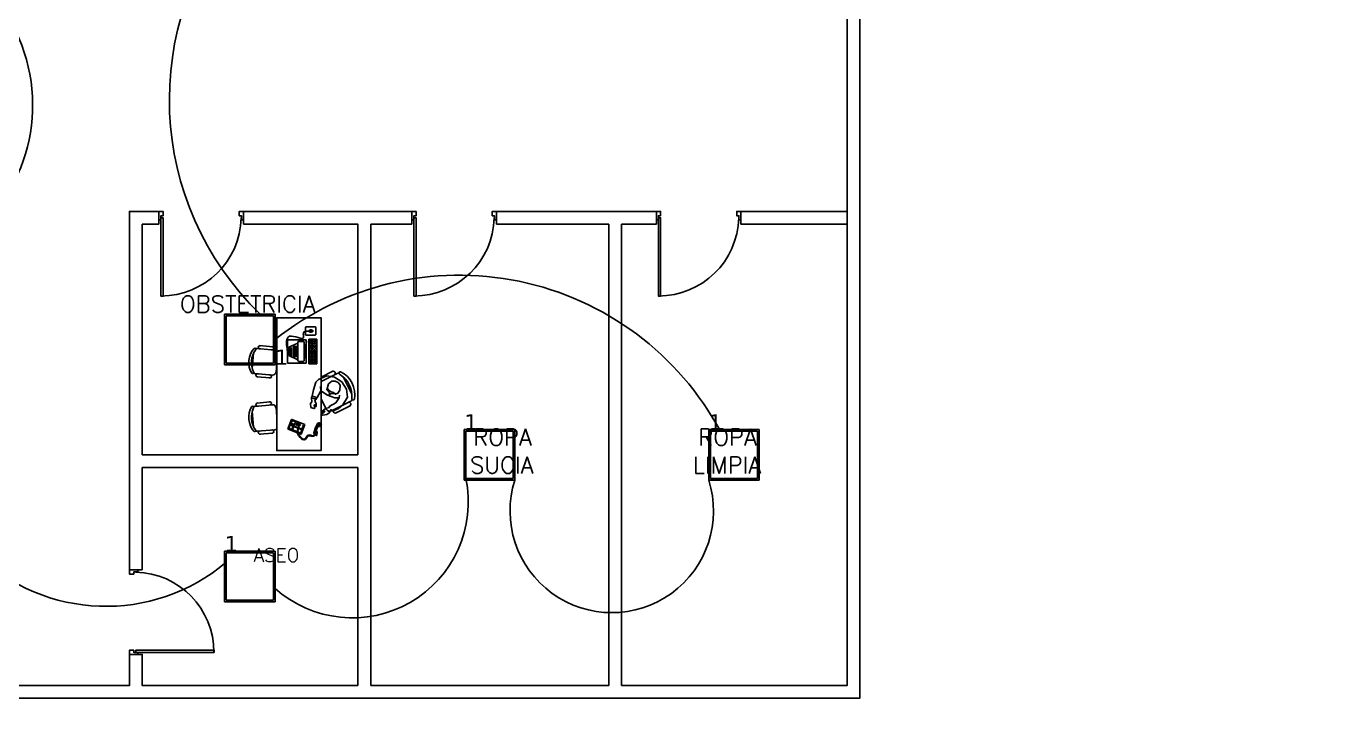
# Model space of a CAD drawing. Header units: metres. Extents: x -39 to 21688, y -24 to 9022.
# Drawn here: x 84.09 to 99.53, y -0.28 to 7.94 of the extents above; entities that cross this region are included whole.
import ezdxf

# ---------------------------------------------------------------- set-up
doc = ezdxf.new("R2010")
doc.units = ezdxf.units.M
doc.header["$MEASUREMENT"] = 0
for name, color, linetype in [('AN-TEXTO', 3, 'Continuous'), ('AR-AREA VERDE', 3, 'Continuous'), ('AR-MOBILIRIO', 1, 'Continuous'), ('AR-MUROS', 6, 'Continuous'), ('AR-PUERTAS', 2, 'Continuous'), ('AR-VENTANAS', 2, 'Continuous')]:
    doc.layers.add(name, color=color, linetype=linetype)
doc.layers.add('DLX_TERR_LUM', color=7, linetype='Continuous', true_color=0xffd400)
doc.layers.add('DLX_TERR_LUMKEY_IDX', color=7, linetype='Continuous', true_color=0x969696)
doc.styles.add('REGULAR-2.5', font='romans.shx', dxfattribs={"height": 2.5})
doc.styles.add('TableTextStyle', font='')
doc.styles.get('TableTextStyle').set_extended_font_data('VERDANA.TTF')

# ---------------------------------------------------------------- blocks, each defined once
blk = doc.blocks.new('AR-PUERTA 1')
at = {"layer": 'AR-PUERTAS', "linetype": 'Continuous'}
for points in [[(0.954, 0.033), (0.954, 0.958), (0.929, 0.958), (0.929, 0.033)], [(0.004, 0.058), (0.004, 0.008), (0.029, 0.008), (0.029, -0.042), (-0.021, -0.042), (-0.021, 0.058)], [(0.929, 0.008), (0.929, -0.042), (0.979, -0.042), (0.979, 0.058), (0.954, 0.058), (0.954, 0.008)]]:
    blk.add_lwpolyline(points, close=True, dxfattribs=at)
blk.add_arc((0.954, 0.008), 0.949, 89.9989, 178.4932, dxfattribs=at)
blk = doc.blocks.new('A$C567C32B0')
at = {"color": 0, "linetype": 'ByBlock'}
blk.add_lwpolyline([(0.288, 0.127), (0.306, 0.252), (0.293, 0.374), (0.263, 0.437), (0.358, 0.423), (0.454, 0.35), (0.467, 0.361), (0.511, 0.312), (0.579, 0.28), (0.584, 0.293), (0.551, 0.319), (0.577, 0.313), (0.619, 0.29), (0.623, 0.318), (0.588, 0.372), (0.546, 0.396), (0.486, 0.4), (0.501, 0.429), (0.421, 0.498), (0.34, 0.535), (0.2, 0.553), (0.092, 0.485), (0.019, 0.369), (0, 0.234), (0.034, 0.113), (0.142, 0.02), (0.195, 0), (0.322, 0.014), (0.419, 0.037), (0.451, 0.042), (0.507, 0.072), (0.54, 0.063), (0.59, 0.095), (0.588, 0.147), (0.574, 0.156), (0.543, 0.13), (0.522, 0.135), (0.547, 0.156), (0.541, 0.167), (0.5, 0.148), (0.473, 0.109), (0.439, 0.105), (0.437, 0.117), (0.408, 0.114), (0.407, 0.12)], close=True, dxfattribs=at)
for points in [[(0.263, 0.437), (0.227, 0.425)], [(0.209, 0.206), (0.225, 0.236), (0.231, 0.283), (0.226, 0.323), (0.236, 0.363), (0.208, 0.388), (0.152, 0.395), (0.078, 0.367), (0.054, 0.32), (0.054, 0.268), (0.076, 0.224), (0.136, 0.192), (0.232, 0.206), (0.258, 0.263), (0.286, 0.275), (0.284, 0.286), (0.257, 0.297), (0.237, 0.352)], [(0.286, 0.129), (0.229, 0.095)], [(0.41, 0.115), (0.42, 0.039)], [(0.439, 0.105), (0.453, 0.04)]]:
    blk.add_lwpolyline(points, dxfattribs=at)
blk = doc.blocks.new('AOPLS003')
at = {"color": 0, "linetype": 'ByBlock'}
for p, q in [((0.401, 0.229), (0.399, 0.167)), ((0.404, 0.259), (0.401, 0.229)), ((0.406, 0.261), (0.404, 0.259)), ((0.417, 0.27), (0.406, 0.261)), ((0.41, 0.211), (0.409, 0.165)), ((0.413, 0.215), (0.41, 0.211)), ((0.415, 0.218), (0.413, 0.215)), ((0.425, 0.271), (0.415, 0.218)), ((0.43, 0.275), (0.417, 0.27)), ((0.429, 0.274), (0.425, 0.271)), ((0.427, 0.205), (0.431, 0.211)), ((0.439, 0.267), (0.428, 0.221)), ((0.428, 0.221), (0.428, 0.218)), ((0.428, 0.218), (0.448, 0.217)), ((0.45, 0.275), (0.43, 0.275)), ((0.431, 0.211), (0.436, 0.214)), ((0.441, 0.254), (0.435, 0.233)), ((0.435, 0.233), (0.446, 0.234)), ((0.436, 0.214), (0.447, 0.217)), ((0.442, 0.27), (0.439, 0.267)), ((0.442, 0.256), (0.441, 0.254)), ((0.461, 0.271), (0.442, 0.27)), ((0.452, 0.255), (0.442, 0.256)), ((0.446, 0.234), (0.452, 0.255)), ((0.447, 0.217), (0.451, 0.22)), ((0.461, 0.27), (0.45, 0.275)), ((0.451, 0.22), (0.463, 0.267)), ((0.462, 0.267), (0.461, 0.27)), ((0.003, 0.165), (0, 0.162)), ((0, 0.162), (0, 0.003)), ((0, 0.003), (0.003, 0)), ((0.222, 0.165), (0.003, 0.165)), ((0.003, 0), (0.222, 0)), ((0.013, 0.075), (0.005, 0.068)), ((0.005, 0.068), (0.005, 0.021)), ((0.005, 0.021), (0.013, 0.013)), ((0.016, 0.071), (0.01, 0.065)), ((0.01, 0.065), (0.01, 0.024)), ((0.01, 0.024), (0.016, 0.017)), ((0.205, 0.075), (0.013, 0.075)), ((0.013, 0.013), (0.203, 0.013)), ((0.014, 0.149), (0.014, 0.103)), ((0.073, 0.149), (0.014, 0.149)), ((0.014, 0.103), (0.073, 0.103)), ((0.202, 0.071), (0.016, 0.071)), ((0.016, 0.017), (0.202, 0.017)), ((0.017, 0.098), (0.022, 0.098)), ((0.017, 0.086), (0.017, 0.098)), ((0.022, 0.086), (0.017, 0.086)), ((0.022, 0.098), (0.022, 0.086)), ((0.027, 0.086), (0.027, 0.098)), ((0.027, 0.098), (0.032, 0.098)), ((0.032, 0.086), (0.027, 0.086)), ((0.032, 0.098), (0.032, 0.086)), ((0.037, 0.086), (0.037, 0.098)), ((0.037, 0.098), (0.041, 0.098)), ((0.041, 0.086), (0.037, 0.086)), ((0.041, 0.098), (0.041, 0.086)), ((0.046, 0.086), (0.046, 0.098)), ((0.046, 0.098), (0.051, 0.098)), ((0.051, 0.086), (0.046, 0.086)), ((0.051, 0.098), (0.051, 0.086)), ((0.056, 0.086), (0.056, 0.098)), ((0.056, 0.098), (0.06, 0.098)), ((0.06, 0.086), (0.056, 0.086)), ((0.06, 0.098), (0.06, 0.086)), ((0.062, 0.071), (0.062, 0.017)), ((0.065, 0.086), (0.065, 0.098)), ((0.065, 0.098), (0.07, 0.098)), ((0.07, 0.086), (0.065, 0.086)), ((0.07, 0.098), (0.07, 0.086)), ((0.07, 0.071), (0.07, 0.017)), ((0.073, 0.103), (0.073, 0.149)), ((0.092, 0.148), (0.092, 0.138)), ((0.102, 0.148), (0.092, 0.148)), ((0.092, 0.138), (0.102, 0.138)), ((0.092, 0.132), (0.092, 0.122)), ((0.102, 0.132), (0.092, 0.132)), ((0.092, 0.122), (0.102, 0.122)), ((0.102, 0.116), (0.092, 0.116)), ((0.092, 0.116), (0.092, 0.106)), ((0.092, 0.106), (0.102, 0.106)), ((0.102, 0.138), (0.102, 0.148)), ((0.102, 0.122), (0.102, 0.132)), ((0.102, 0.106), (0.102, 0.116)), ((0.11, 0.148), (0.11, 0.138)), ((0.119, 0.148), (0.11, 0.148)), ((0.11, 0.138), (0.119, 0.138)), ((0.11, 0.132), (0.11, 0.122)), ((0.119, 0.132), (0.11, 0.132)), ((0.11, 0.122), (0.119, 0.122)), ((0.11, 0.116), (0.11, 0.106)), ((0.119, 0.116), (0.11, 0.116)), ((0.11, 0.106), (0.119, 0.106)), ((0.119, 0.138), (0.119, 0.148)), ((0.119, 0.122), (0.119, 0.132)), ((0.119, 0.106), (0.119, 0.116)), ((0.127, 0.148), (0.127, 0.138)), ((0.137, 0.148), (0.127, 0.148)), ((0.127, 0.138), (0.137, 0.138)), ((0.127, 0.132), (0.127, 0.122)), ((0.137, 0.132), (0.127, 0.132)), ((0.127, 0.122), (0.137, 0.122)), ((0.137, 0.116), (0.127, 0.116)), ((0.127, 0.116), (0.127, 0.106)), ((0.127, 0.106), (0.137, 0.106)), ((0.137, 0.138), (0.137, 0.148)), ((0.137, 0.122), (0.137, 0.132)), ((0.137, 0.106), (0.137, 0.116)), ((0.144, 0.148), (0.144, 0.138)), ((0.154, 0.148), (0.144, 0.148)), ((0.144, 0.138), (0.154, 0.138)), ((0.144, 0.132), (0.144, 0.122)), ((0.154, 0.132), (0.144, 0.132)), ((0.144, 0.122), (0.154, 0.122)), ((0.144, 0.116), (0.144, 0.106)), ((0.154, 0.116), (0.144, 0.116)), ((0.144, 0.106), (0.154, 0.106)), ((0.154, 0.097), (0.144, 0.097)), ((0.144, 0.097), (0.144, 0.084)), ((0.144, 0.084), (0.154, 0.084)), ((0.148, 0.071), (0.148, 0.017)), ((0.154, 0.138), (0.154, 0.148)), ((0.154, 0.122), (0.154, 0.132)), ((0.154, 0.106), (0.154, 0.116)), ((0.154, 0.084), (0.154, 0.097)), ((0.154, 0.071), (0.154, 0.017)), ((0.162, 0), (0.164, -0.007)), ((0.169, -0.005), (0.168, 0)), ((0.208, 0.065), (0.202, 0.071)), ((0.202, 0.017), (0.208, 0.024)), ((0.203, 0.013), (0.213, 0.021)), ((0.205, 0.146), (0.214, 0.146)), ((0.205, 0.13), (0.205, 0.146)), ((0.214, 0.13), (0.205, 0.13)), ((0.205, 0.108), (0.205, 0.124)), ((0.205, 0.124), (0.214, 0.124)), ((0.214, 0.108), (0.205, 0.108)), ((0.205, 0.086), (0.205, 0.102)), ((0.205, 0.102), (0.214, 0.102)), ((0.214, 0.086), (0.205, 0.086)), ((0.213, 0.067), (0.205, 0.075)), ((0.208, 0.024), (0.208, 0.065)), ((0.213, 0.021), (0.213, 0.067)), ((0.214, 0.146), (0.214, 0.13)), ((0.214, 0.124), (0.214, 0.108)), ((0.214, 0.102), (0.214, 0.086)), ((0.225, 0.162), (0.222, 0.165)), ((0.222, 0), (0.225, 0.003)), ((0.225, 0.003), (0.225, 0.162)), ((0.32, 0.004), (0.318, -0.022)), ((0.334, 0.027), (0.32, 0.004)), ((0.337, 0.003), (0.329, 0.011)), ((0.329, 0.011), (0.338, 0.008)), ((0.354, 0.041), (0.334, 0.027)), ((0.334, -0.002), (0.337, 0.003)), ((0.341, 0.014), (0.337, 0.025)), ((0.337, 0.025), (0.346, 0.02)), ((0.338, 0.008), (0.341, 0.014)), ((0.346, 0.02), (0.351, 0.023)), ((0.351, 0.023), (0.349, 0.033)), ((0.349, 0.033), (0.357, 0.027)), ((0.376, 0.043), (0.354, 0.041)), ((0.357, 0.027), (0.362, 0.029)), ((0.362, 0.029), (0.363, 0.038)), ((0.363, 0.038), (0.368, 0.03)), ((0.368, 0.03), (0.373, 0.03)), ((0.373, 0.03), (0.376, 0.039)), ((0.381, 0.043), (0.376, 0.043)), ((0.376, 0.039), (0.379, 0.03)), ((0.379, 0.03), (0.385, 0.029)), ((0.386, 0.04), (0.381, 0.043)), ((0.385, 0.029), (0.39, 0.034)), ((0.388, 0.042), (0.386, 0.04)), ((0.391, 0.04), (0.388, 0.042)), ((0.39, 0.034), (0.396, 0.036)), ((0.394, 0.04), (0.391, 0.04)), ((0.4, 0.04), (0.394, 0.04)), ((0.396, 0.036), (0.404, 0.037)), ((0.399, 0.167), (0.402, 0.112)), ((0.414, 0.046), (0.4, 0.04)), ((0.402, 0.112), (0.403, 0.093)), ((0.403, 0.093), (0.405, 0.083)), ((0.404, 0.037), (0.417, 0.042)), ((0.405, 0.083), (0.413, 0.078)), ((0.409, 0.165), (0.412, 0.13)), ((0.412, 0.13), (0.415, 0.126)), ((0.413, 0.078), (0.42, 0.073)), ((0.422, 0.055), (0.414, 0.046)), ((0.415, 0.126), (0.425, 0.071)), ((0.417, 0.042), (0.426, 0.053)), ((0.42, 0.073), (0.424, 0.07)), ((0.423, 0.07), (0.422, 0.055)), ((0.425, 0.072), (0.423, 0.07)), ((0.428, 0.071), (0.425, 0.072)), ((0.425, 0.071), (0.43, 0.068)), ((0.426, 0.053), (0.428, 0.071)), ((0.427, 0.171), (0.427, 0.205)), ((0.428, 0.137), (0.427, 0.171)), ((0.427, 0.122), (0.428, 0.126)), ((0.439, 0.076), (0.427, 0.122)), ((0.431, 0.133), (0.428, 0.137)), ((0.428, 0.126), (0.448, 0.125)), ((0.428, 0.069), (0.445, 0.068)), ((0.434, 0.13), (0.431, 0.133)), ((0.449, 0.126), (0.434, 0.13)), ((0.435, 0.11), (0.445, 0.11)), ((0.44, 0.087), (0.435, 0.11)), ((0.44, 0.072), (0.439, 0.076)), ((0.453, 0.087), (0.44, 0.087)), ((0.461, 0.072), (0.44, 0.072)), ((0.445, 0.11), (0.453, 0.087)), ((0.445, 0.068), (0.452, 0.069)), ((0.451, 0.122), (0.449, 0.126)), ((0.463, 0.075), (0.451, 0.122)), ((0.452, 0.069), (0.461, 0.072)), ((0.461, 0.072), (0.463, 0.075)), ((0.164, -0.007), (0.167, -0.012)), ((0.167, -0.012), (0.172, -0.016)), ((0.171, -0.009), (0.169, -0.005)), ((0.176, -0.014), (0.171, -0.009)), ((0.172, -0.016), (0.174, -0.018)), ((0.174, -0.018), (0.173, -0.025)), ((0.173, -0.025), (0.177, -0.027)), ((0.177, -0.017), (0.176, -0.014)), ((0.181, -0.015), (0.177, -0.017)), ((0.177, -0.027), (0.185, -0.021)), ((0.186, -0.018), (0.181, -0.015)), ((0.185, -0.021), (0.183, -0.031)), ((0.183, -0.031), (0.19, -0.035)), ((0.213, -0.033), (0.186, -0.018)), ((0.19, -0.035), (0.198, -0.028)), ((0.198, -0.028), (0.197, -0.038)), ((0.197, -0.038), (0.206, -0.044)), ((0.206, -0.044), (0.215, -0.038)), ((0.218, -0.036), (0.213, -0.033)), ((0.215, -0.038), (0.213, -0.048)), ((0.213, -0.048), (0.221, -0.052)), ((0.245, -0.051), (0.218, -0.036)), ((0.221, -0.052), (0.229, -0.046)), ((0.229, -0.046), (0.228, -0.055)), ((0.228, -0.055), (0.234, -0.059)), ((0.234, -0.059), (0.241, -0.052)), ((0.241, -0.052), (0.241, -0.062)), ((0.241, -0.062), (0.247, -0.065)), ((0.274, -0.06), (0.245, -0.051)), ((0.247, -0.065), (0.252, -0.057)), ((0.252, -0.057), (0.252, -0.067)), ((0.252, -0.067), (0.261, -0.07)), ((0.261, -0.07), (0.267, -0.062)), ((0.267, -0.062), (0.266, -0.071)), ((0.266, -0.071), (0.276, -0.073)), ((0.3, -0.054), (0.274, -0.06)), ((0.276, -0.073), (0.276, -0.063)), ((0.276, -0.063), (0.282, -0.071)), ((0.282, -0.071), (0.292, -0.069)), ((0.292, -0.069), (0.293, -0.059)), ((0.293, -0.059), (0.3, -0.066)), ((0.313, -0.04), (0.3, -0.054)), ((0.3, -0.066), (0.307, -0.063)), ((0.307, -0.063), (0.306, -0.054)), ((0.306, -0.054), (0.315, -0.056)), ((0.318, -0.022), (0.313, -0.04)), ((0.315, -0.056), (0.32, -0.051)), ((0.316, -0.042), (0.326, -0.041)), ((0.32, -0.051), (0.316, -0.042)), ((0.319, -0.03), (0.332, -0.027)), ((0.329, -0.035), (0.319, -0.03)), ((0.322, -0.016), (0.334, -0.013)), ((0.332, -0.02), (0.322, -0.016)), ((0.334, -0.007), (0.325, -0.002)), ((0.325, -0.002), (0.334, -0.002)), ((0.326, -0.041), (0.329, -0.035)), ((0.332, -0.027), (0.332, -0.02)), ((0.334, -0.013), (0.334, -0.007))]:
    blk.add_line(p, q, dxfattribs=at)
blk = doc.blocks.new('AR-MESA CON DOCTOR')
at = {"layer": 'AR-MOBILIRIO', "color": 1, "lineweight": -3}
for p, q in [((-0.319, 0.622), (-0.563, 0.601)), ((0.358, 0.622), (0.602, 0.601)), ((-0.662, 0.297), (-0.68, 0.506)), ((-0.634, 0.546), (-0.609, 0.267)), ((-0.216, 0.301), (-0.24, 0.58)), ((-0.17, 0.34), (-0.188, 0.549)), ((0.208, 0.34), (0.227, 0.549)), ((0.255, 0.301), (0.279, 0.58)), ((0.672, 0.546), (0.648, 0.267)), ((0.701, 0.297), (0.719, 0.506)), ((-0.408, 0.235), (-0.261, 0.247)), ((0.447, 0.235), (0.299, 0.247)), ((0.443, 0.063), (0.443, -0.231)), ((0.813, 0.063), (0.443, 0.063)), ((0.497, -0.098), (0.561, 0.046)), ((0.561, 0.046), (0.696, 0.046)), ((0.571, -0.007), (0.571, 0.032)), ((0.579, -0.007), (0.579, 0.032)), ((0.587, -0.007), (0.587, 0.032)), ((0.595, -0.007), (0.595, 0.032)), ((0.603, -0.007), (0.603, 0.032)), ((0.611, -0.007), (0.611, 0.032)), ((0.619, -0.007), (0.619, 0.032)), ((0.626, -0.007), (0.626, 0.032)), ((0.634, -0.007), (0.634, 0.032)), ((0.642, -0.007), (0.642, 0.032)), ((0.65, -0.007), (0.65, 0.032)), ((0.658, -0.007), (0.658, 0.032)), ((0.666, -0.007), (0.666, 0.032)), ((0.674, -0.007), (0.674, 0.032)), ((0.682, -0.007), (0.682, 0.032)), ((0.759, -0.098), (0.696, 0.046)), ((0.813, -0.231), (0.813, 0.063)), ((0.547, -0.085), (0.547, -0.02)), ((0.555, -0.085), (0.555, -0.02)), ((0.563, -0.085), (0.563, -0.02)), ((0.571, -0.085), (0.571, -0.02)), ((0.579, -0.085), (0.579, -0.02)), ((0.587, -0.085), (0.587, -0.02)), ((0.595, -0.085), (0.595, -0.02)), ((0.603, -0.085), (0.603, -0.02)), ((0.611, -0.085), (0.611, -0.02)), ((0.619, -0.085), (0.619, -0.02)), ((0.626, -0.085), (0.626, -0.02)), ((0.634, -0.085), (0.634, -0.02)), ((0.642, -0.085), (0.642, -0.02)), ((0.65, -0.085), (0.65, -0.02)), ((0.658, -0.085), (0.658, -0.02)), ((0.666, -0.085), (0.666, -0.02)), ((0.674, -0.085), (0.674, -0.02)), ((0.682, -0.085), (0.682, -0.02)), ((0.69, -0.085), (0.69, -0.02)), ((0.698, -0.085), (0.698, -0.02)), ((0.706, -0.085), (0.706, -0.02)), ((0.434, -0.273), (0.823, -0.273)), ((0.434, -0.4), (0.434, -0.273)), ((0.434, -0.277), (0.823, -0.277)), ((0.823, -0.4), (0.434, -0.4)), ((0.437, -0.4), (0.437, -0.277)), ((0.443, -0.231), (0.813, -0.231)), ((0.444, -0.298), (0.444, -0.286)), ((0.444, -0.286), (0.464, -0.286)), ((0.464, -0.298), (0.444, -0.298)), ((0.444, -0.323), (0.444, -0.311)), ((0.444, -0.311), (0.458, -0.311)), ((0.458, -0.323), (0.444, -0.323)), ((0.444, -0.344), (0.444, -0.332)), ((0.444, -0.332), (0.458, -0.332)), ((0.458, -0.344), (0.444, -0.344)), ((0.444, -0.354), (0.458, -0.354)), ((0.444, -0.366), (0.444, -0.354)), ((0.458, -0.366), (0.444, -0.366)), ((0.444, -0.388), (0.444, -0.376)), ((0.444, -0.376), (0.463, -0.376)), ((0.463, -0.388), (0.444, -0.388)), ((0.458, -0.311), (0.458, -0.323)), ((0.458, -0.332), (0.458, -0.344)), ((0.458, -0.354), (0.458, -0.366)), ((0.463, -0.376), (0.463, -0.388)), ((0.464, -0.286), (0.464, -0.298)), ((0.468, -0.323), (0.468, -0.311)), ((0.468, -0.311), (0.483, -0.311)), ((0.483, -0.323), (0.468, -0.323)), ((0.468, -0.344), (0.468, -0.332)), ((0.468, -0.332), (0.483, -0.332)), ((0.483, -0.344), (0.468, -0.344)), ((0.468, -0.366), (0.468, -0.354)), ((0.468, -0.354), (0.483, -0.354)), ((0.483, -0.366), (0.468, -0.366)), ((0.468, -0.376), (0.486, -0.376)), ((0.468, -0.388), (0.468, -0.376)), ((0.486, -0.388), (0.468, -0.388)), ((0.483, -0.311), (0.483, -0.323)), ((0.483, -0.332), (0.483, -0.344)), ((0.483, -0.354), (0.483, -0.366)), ((0.486, -0.376), (0.486, -0.388)), ((0.492, -0.298), (0.492, -0.286)), ((0.492, -0.286), (0.507, -0.286)), ((0.507, -0.298), (0.492, -0.298)), ((0.492, -0.323), (0.492, -0.311)), ((0.492, -0.311), (0.507, -0.311)), ((0.507, -0.323), (0.492, -0.323)), ((0.492, -0.344), (0.492, -0.332)), ((0.492, -0.332), (0.507, -0.332)), ((0.507, -0.344), (0.492, -0.344)), ((0.492, -0.366), (0.492, -0.354)), ((0.492, -0.354), (0.507, -0.354)), ((0.507, -0.366), (0.492, -0.366)), ((0.492, -0.376), (0.615, -0.376)), ((0.492, -0.388), (0.492, -0.376)), ((0.615, -0.388), (0.492, -0.388)), ((0.507, -0.286), (0.507, -0.298)), ((0.507, -0.311), (0.507, -0.323)), ((0.507, -0.332), (0.507, -0.344)), ((0.507, -0.354), (0.507, -0.366)), ((0.516, -0.298), (0.516, -0.286)), ((0.516, -0.286), (0.531, -0.286)), ((0.531, -0.298), (0.516, -0.298)), ((0.516, -0.323), (0.516, -0.311)), ((0.516, -0.311), (0.531, -0.311)), ((0.531, -0.323), (0.516, -0.323)), ((0.516, -0.344), (0.516, -0.332)), ((0.516, -0.332), (0.531, -0.332)), ((0.531, -0.344), (0.516, -0.344)), ((0.516, -0.366), (0.516, -0.354)), ((0.516, -0.354), (0.531, -0.354)), ((0.531, -0.366), (0.516, -0.366)), ((0.531, -0.286), (0.531, -0.298)), ((0.531, -0.311), (0.531, -0.323)), ((0.531, -0.332), (0.531, -0.344)), ((0.531, -0.354), (0.531, -0.366)), ((0.541, -0.298), (0.541, -0.286)), ((0.541, -0.286), (0.555, -0.286)), ((0.555, -0.298), (0.541, -0.298)), ((0.541, -0.323), (0.541, -0.311)), ((0.541, -0.311), (0.555, -0.311)), ((0.555, -0.323), (0.541, -0.323)), ((0.541, -0.344), (0.541, -0.332)), ((0.541, -0.332), (0.555, -0.332)), ((0.555, -0.344), (0.541, -0.344)), ((0.541, -0.366), (0.541, -0.354)), ((0.541, -0.354), (0.555, -0.354)), ((0.555, -0.366), (0.541, -0.366)), ((0.555, -0.286), (0.555, -0.298)), ((0.555, -0.311), (0.555, -0.323)), ((0.555, -0.332), (0.555, -0.344)), ((0.555, -0.354), (0.555, -0.366)), ((0.565, -0.298), (0.565, -0.286)), ((0.565, -0.286), (0.579, -0.286)), ((0.579, -0.298), (0.565, -0.298)), ((0.565, -0.323), (0.565, -0.311)), ((0.565, -0.311), (0.579, -0.311)), ((0.579, -0.323), (0.565, -0.323)), ((0.565, -0.344), (0.565, -0.332)), ((0.565, -0.332), (0.579, -0.332)), ((0.579, -0.344), (0.565, -0.344)), ((0.565, -0.366), (0.565, -0.354)), ((0.565, -0.354), (0.579, -0.354)), ((0.579, -0.366), (0.565, -0.366)), ((0.579, -0.286), (0.579, -0.298)), ((0.579, -0.311), (0.579, -0.323)), ((0.579, -0.332), (0.579, -0.344)), ((0.579, -0.354), (0.579, -0.366)), ((0.589, -0.298), (0.589, -0.286)), ((0.589, -0.286), (0.604, -0.286)), ((0.604, -0.298), (0.589, -0.298)), ((0.589, -0.323), (0.589, -0.311)), ((0.589, -0.311), (0.628, -0.311)), ((0.628, -0.323), (0.589, -0.323)), ((0.589, -0.344), (0.589, -0.332)), ((0.589, -0.332), (0.604, -0.332)), ((0.604, -0.344), (0.589, -0.344)), ((0.589, -0.366), (0.589, -0.354)), ((0.589, -0.354), (0.604, -0.354)), ((0.604, -0.366), (0.589, -0.366)), ((0.604, -0.286), (0.604, -0.298)), ((0.604, -0.332), (0.604, -0.344)), ((0.604, -0.354), (0.604, -0.366)), ((0.613, -0.298), (0.613, -0.286)), ((0.613, -0.286), (0.628, -0.286)), ((0.628, -0.298), (0.613, -0.298)), ((0.613, -0.344), (0.613, -0.327)), ((0.613, -0.327), (0.633, -0.327)), ((0.652, -0.344), (0.613, -0.344)), ((0.613, -0.366), (0.613, -0.354)), ((0.613, -0.354), (0.652, -0.354)), ((0.652, -0.366), (0.613, -0.366)), ((0.615, -0.376), (0.615, -0.388)), ((0.618, -0.388), (0.618, -0.376)), ((0.618, -0.376), (0.632, -0.376)), ((0.632, -0.388), (0.618, -0.388)), ((0.628, -0.286), (0.628, -0.298)), ((0.628, -0.311), (0.628, -0.323)), ((0.632, -0.376), (0.632, -0.388)), ((0.633, -0.327), (0.633, -0.311)), ((0.633, -0.311), (0.652, -0.311)), ((0.635, -0.376), (0.652, -0.376)), ((0.635, -0.388), (0.635, -0.376)), ((0.652, -0.388), (0.635, -0.388)), ((0.637, -0.286), (0.652, -0.286)), ((0.637, -0.298), (0.637, -0.286)), ((0.652, -0.298), (0.637, -0.298)), ((0.652, -0.286), (0.652, -0.298)), ((0.652, -0.311), (0.652, -0.344)), ((0.652, -0.354), (0.652, -0.366)), ((0.652, -0.376), (0.652, -0.388)), ((0.67, -0.298), (0.67, -0.286)), ((0.67, -0.286), (0.684, -0.286)), ((0.684, -0.298), (0.67, -0.298)), ((0.67, -0.323), (0.67, -0.311)), ((0.67, -0.311), (0.684, -0.311)), ((0.684, -0.323), (0.67, -0.323)), ((0.67, -0.344), (0.67, -0.332)), ((0.67, -0.332), (0.684, -0.332)), ((0.684, -0.344), (0.67, -0.344)), ((0.67, -0.376), (0.684, -0.376)), ((0.67, -0.388), (0.67, -0.376)), ((0.684, -0.388), (0.67, -0.388)), ((0.684, -0.286), (0.684, -0.298)), ((0.684, -0.311), (0.684, -0.323)), ((0.684, -0.332), (0.684, -0.344)), ((0.684, -0.376), (0.684, -0.388)), ((0.694, -0.298), (0.694, -0.286)), ((0.694, -0.286), (0.709, -0.286)), ((0.709, -0.298), (0.694, -0.298)), ((0.694, -0.311), (0.709, -0.311)), ((0.694, -0.323), (0.694, -0.311)), ((0.709, -0.323), (0.694, -0.323)), ((0.694, -0.332), (0.709, -0.332)), ((0.694, -0.344), (0.694, -0.332)), ((0.709, -0.344), (0.694, -0.344)), ((0.694, -0.354), (0.709, -0.354)), ((0.694, -0.366), (0.694, -0.354)), ((0.709, -0.366), (0.694, -0.366)), ((0.694, -0.376), (0.709, -0.376)), ((0.694, -0.388), (0.694, -0.376)), ((0.709, -0.388), (0.694, -0.388)), ((0.709, -0.286), (0.709, -0.298)), ((0.709, -0.311), (0.709, -0.323)), ((0.709, -0.332), (0.709, -0.344)), ((0.709, -0.354), (0.709, -0.366)), ((0.709, -0.376), (0.709, -0.388)), ((0.718, -0.286), (0.733, -0.286)), ((0.718, -0.298), (0.718, -0.286)), ((0.733, -0.298), (0.718, -0.298)), ((0.718, -0.323), (0.718, -0.311)), ((0.718, -0.311), (0.733, -0.311)), ((0.733, -0.323), (0.718, -0.323)), ((0.718, -0.344), (0.718, -0.332)), ((0.718, -0.332), (0.733, -0.332)), ((0.733, -0.344), (0.718, -0.344)), ((0.718, -0.388), (0.718, -0.376)), ((0.718, -0.376), (0.733, -0.376)), ((0.733, -0.388), (0.718, -0.388)), ((0.733, -0.286), (0.733, -0.298)), ((0.733, -0.311), (0.733, -0.323)), ((0.733, -0.332), (0.733, -0.344)), ((0.733, -0.376), (0.733, -0.388)), ((0.75, -0.284), (0.813, -0.284)), ((0.75, -0.3), (0.75, -0.284)), ((0.813, -0.3), (0.75, -0.3)), ((0.75, -0.323), (0.75, -0.311)), ((0.75, -0.311), (0.765, -0.311)), ((0.765, -0.323), (0.75, -0.323)), ((0.75, -0.344), (0.75, -0.332)), ((0.75, -0.332), (0.765, -0.332)), ((0.765, -0.344), (0.75, -0.344)), ((0.75, -0.354), (0.765, -0.354)), ((0.75, -0.366), (0.75, -0.354)), ((0.765, -0.366), (0.75, -0.366)), ((0.75, -0.376), (0.765, -0.376)), ((0.75, -0.388), (0.75, -0.376)), ((0.765, -0.388), (0.75, -0.388)), ((0.765, -0.311), (0.765, -0.323)), ((0.765, -0.332), (0.765, -0.344)), ((0.765, -0.354), (0.765, -0.366)), ((0.765, -0.376), (0.765, -0.388)), ((0.77, -0.237), (0.77, -0.231)), ((0.77, -0.237), (0.792, -0.237)), ((0.774, -0.323), (0.774, -0.311)), ((0.774, -0.311), (0.789, -0.311)), ((0.789, -0.323), (0.774, -0.323)), ((0.774, -0.344), (0.774, -0.332)), ((0.774, -0.332), (0.789, -0.332)), ((0.789, -0.344), (0.774, -0.344)), ((0.774, -0.366), (0.774, -0.354)), ((0.774, -0.354), (0.789, -0.354)), ((0.789, -0.366), (0.774, -0.366)), ((0.774, -0.376), (0.789, -0.376)), ((0.774, -0.388), (0.774, -0.376)), ((0.789, -0.388), (0.774, -0.388)), ((0.776, -0.237), (0.776, -0.231)), ((0.789, -0.311), (0.789, -0.323)), ((0.789, -0.332), (0.789, -0.344)), ((0.789, -0.354), (0.789, -0.366)), ((0.789, -0.376), (0.789, -0.388)), ((0.792, -0.237), (0.792, -0.231)), ((0.798, -0.323), (0.798, -0.311)), ((0.798, -0.311), (0.813, -0.311)), ((0.813, -0.323), (0.798, -0.323)), ((0.798, -0.344), (0.798, -0.332)), ((0.798, -0.332), (0.813, -0.332)), ((0.813, -0.344), (0.798, -0.344)), ((0.798, -0.354), (0.813, -0.354)), ((0.798, -0.388), (0.798, -0.354)), ((0.813, -0.388), (0.798, -0.388)), ((0.813, -0.284), (0.813, -0.3)), ((0.813, -0.311), (0.813, -0.323)), ((0.813, -0.332), (0.813, -0.344)), ((0.813, -0.354), (0.813, -0.388)), ((0.819, -0.4), (0.819, -0.277)), ((0.823, -0.273), (0.823, -0.4)), ((0.932, -0.3), (0.968, -0.3)), ((0.944, -0.3), (0.944, -0.28)), ((0.948, -0.279), (0.952, -0.279)), ((0.948, -0.28), (0.948, -0.279)), ((0.949, -0.279), (0.949, -0.277)), ((0.949, -0.277), (0.951, -0.277)), ((0.95, -0.28), (0.95, -0.276)), ((0.951, -0.279), (0.951, -0.277)), ((0.952, -0.28), (0.952, -0.279)), ((0.956, -0.3), (0.956, -0.28)), ((-0.12, -0.465), (-0.283, -0.547)), ((0.28, -0.72), (0.153, -0.465)), ((0.222, -0.465), (0.316, -0.653)), ((-0.346, -0.695), (-0.23, -0.926)), ((-0.311, -0.629), (-0.156, -0.938)), ((-0.046, -0.951), (0.225, -0.816))]:
    blk.add_line(p, q, dxfattribs=at)
for points in [[(-0.94, -0.465), (1.16, -0.465), (1.16, 0.235), (-0.94, 0.235)], [(0.759, -0.291), (0.759, -0.294), (0.765, -0.294), (0.765, -0.291)], [(0.778, -0.291), (0.778, -0.294), (0.785, -0.294), (0.785, -0.291)], [(0.804, -0.291), (0.804, -0.294), (0.797, -0.294), (0.797, -0.291)]]:
    blk.add_lwpolyline(points, close=True, dxfattribs=at)
blk.add_lwpolyline([(0.774, -0.098), (0.483, -0.098, 0.414214), (0.471, -0.11), (0.471, -0.187, 0.414214), (0.483, -0.198), (0.774, -0.198, 0.414214), (0.785, -0.187), (0.785, -0.11, 0.414214), (0.774, -0.098)], format="xyb", dxfattribs=at)
blk.add_lwpolyline([(0.887, -0.227), (0.887, -0.373, 0.414214), (0.895, -0.381), (1.008, -0.381, 0.414214), (1.016, -0.373), (1.016, -0.227, 0.414214), (1.008, -0.219), (0.895, -0.219, 0.414214)], format="xyb", close=True, dxfattribs=at)
for centre, radius, start, end in [((-0.418, 0.349), 0.329, 58.0878, 131.8276), ((-0.415, 0.314), 0.323, 62.5335, 127.382), ((-0.258, 0.617), 0.0181, 242.9303, 41.6478), ((0.296, 0.617), 0.0181, 138.3522, 297.0697), ((0.457, 0.349), 0.329, 48.1724, 121.9122), ((0.454, 0.314), 0.323, 52.618, 117.4665), ((-0.655, 0.501), 0.0257, 348.6975, 201.2179), ((-0.622, 0.585), 0.0181, 148.2677, 306.9851), ((-0.584, 0.55), 0.0494, 157.3733, 184.9577), ((-0.289, 0.575), 0.0494, 4.9577, 32.5422), ((-0.212, 0.54), 0.0257, 348.6975, 201.2179), ((0.25, 0.54), 0.0257, 338.7821, 191.3025), ((0.328, 0.575), 0.0494, 147.4578, 175.0423), ((0.661, 0.585), 0.0181, 233.0149, 31.7323), ((0.694, 0.501), 0.0257, 338.7821, 191.3025), ((0.623, 0.55), 0.0494, 355.0423, 22.6267), ((-0.638, 0.307), 0.0257, 168.6975, 21.2179), ((-0.56, 0.271), 0.0494, 184.9577, 227.4762), ((-0.265, 0.297), 0.0494, 274.9577, 4.9577), ((-0.195, 0.345), 0.0257, 168.6975, 21.2179), ((0.234, 0.345), 0.0257, 158.7821, 11.3025), ((0.304, 0.297), 0.0494, 175.0423, 265.0423), ((0.599, 0.271), 0.0494, 312.5238, 355.0423), ((0.677, 0.307), 0.0257, 158.7821, 11.3025), ((0.626, 0.677), 0.886, 261.3301, 278.9163), ((1.001, -0.302), 0.0684, 164.5919, 205.8017), ((0.95, -0.314), 0.0339, 63.2266, 116.7734), ((0.95, -0.326), 0.0121, 205.8017, 334.1983), ((0.899, -0.302), 0.0684, 334.1983, 15.4081), ((-0.256, -0.602), 0.061, 116.5651, 206.5651), ((-0.315, -0.689), 0.0317, 10.3048, 222.8253), ((-0.056, -0.593), 0.406, 259.6952, 333.4349), ((-0.076, -0.553), 0.399, 264.1408, 328.9893), ((0.285, -0.659), 0.0317, 190.3048, 42.8253), ((0.285, -0.77), 0.0223, 349.875, 148.5925), ((0.226, -0.747), 0.061, 358.9806, 26.5651), ((-0.207, -0.905), 0.0317, 190.3048, 42.8253), ((-0.102, -0.911), 0.061, 206.5651, 234.1495), ((-0.119, -0.972), 0.0223, 84.5376, 243.2551)]:
    blk.add_arc(centre, radius, start, end, dxfattribs=at)
blk.add_spline([(0.95, -0.276), (0.923, -0.185), (0.854, -0.19), (0.867, 0.033), (0.673, 0.073), (0.628, 0.066)], degree=3, dxfattribs=at)
at = {"layer": 'AR-MOBILIRIO', "color": 1, "lineweight": -3, "ltscale": 0.1, "rotation": 248.505600825989}
blk.add_blockref('AOPLS003', (-0.598, 0.059), dxfattribs=at)
at = {"layer": 'AR-MOBILIRIO', "color": 1, "lineweight": -3, "rotation": 155.1236360238933}
blk.add_blockref('A$C567C32B0', (0.319, -0.466), dxfattribs=at)

msp = doc.modelspace()

# ---------------------------------------------------------------- linework, layer by layer
at = {"layer": 'AR-MUROS'}
for points in [[(93.9396, 56.44698), (93.9396, 16.81643), (93.9396, 0.00044), (6, 0), (0, 0), (0, 12.40006), (0.15, 12.40006), (0.15, 11.5001)], [(93.7896, 5.30006), (93.7896, 11.3501), (93.7896, 0.15043), (91.12518, 0.15043)], [(85.31075, 1.51719), (85.31075, 5.75032), (85.65768, 5.75032)], [(85.65768, 5.60032), (85.65768, 5.75032)], [(86.65768, 5.75032), (88.16075, 5.75032)], [(86.65768, 5.60032), (86.65768, 5.75032)], [(88.16075, 5.75032), (88.647, 5.75032)], [(88.647, 5.75032), (88.647, 5.60027)], [(89.647, 5.75031), (91.53621, 5.75029)], [(89.647, 5.75031), (89.647, 5.60027)], [(91.53621, 5.75029), (91.53621, 5.60027)], [(92.53621, 5.75029), (92.53621, 5.60027)], [(92.53621, 5.75028), (93.7896, 5.75027)], [(85.46075, 2.87538), (85.46075, 5.60032), (85.65768, 5.60032)], [(86.65768, 5.60032), (88.01075, 5.60032), (88.01075, 2.87538)], [(88.16075, 5.60032), (88.16075, 0.15043)], [(88.647, 5.60027), (88.16075, 5.60027)], [(90.97518, 5.60027), (89.647, 5.60027)], [(90.97518, 5.60027), (90.97518, 0.15043)], [(91.53621, 5.60027), (91.12518, 5.60027)], [(91.12518, 5.60027), (91.12518, 0.15043)], [(93.7896, 5.60027), (92.53621, 5.60027)], [(88.01075, 2.87538), (85.46075, 2.87538)], [(85.46075, 1.51719), (85.46075, 2.72538)], [(88.01075, 2.72538), (85.46075, 2.72538)], [(88.01075, 2.72538), (88.01075, 0.15043)], [(85.46075, 1.51719), (85.31075, 1.51719)], [(88.01075, 0.15043), (85.46075, 0.15043), (85.46075, 0.51719), (85.31075, 0.51719), (85.31075, 0.15043), (82.31075, 0.15043)], [(90.97518, 0.15043), (88.16075, 0.15043)]]:
    msp.add_lwpolyline(points, dxfattribs=at)
at = {"layer": 'AR-PUERTAS'}
msp.add_circle((74.88973, 28.38769), 40.08066, dxfattribs=at)
at = {"layer": 'AR-VENTANAS'}
for centre, radius, start, end in [((89.3052, 7.06982), 3.52346, 52.013529, 225.970406), ((82.15314, 7.00647), 2.01314, 301.26841, 99.95659), ((89.20883, 1.49584), 3.50173, 28.263574, 128.455606), ((85.0325, 3.28385), 2.19768, 141.209545, 310.304431), ((87.94336, 2.32107), 1.37098, 228.285175, 11.611393), ((91.00949, 2.2139), 1.20235, 162.422379, 17.577621)]:
    msp.add_arc(centre, radius, start, end, dxfattribs=at)
at = {"layer": 'DLX_TERR_LUM'}
for points in [[(87.03107, 4.53651, 0), (86.43407, 4.53651, 0)], [(86.43407, 4.53651, 0), (86.43407, 4.53651, 0)], [(86.43407, 4.53651, 0), (87.03107, 4.53651, 0)], [(86.43407, 4.53651, 0), (86.43407, 3.93951, 0)], [(86.43407, 3.93951, 0), (86.43407, 4.53651, 0)], [(86.43407, 4.53651, 0), (86.43407, 4.53651, 0)], [(86.43407, 3.93951, 0), (86.43407, 4.53651, 0)], [(86.43407, 4.53651, 0), (87.03107, 4.53651, 0)], [(87.03107, 4.53651, 0), (86.43407, 4.53651, 0)], [(86.43407, 4.53651, 0), (86.43407, 3.93951, 0)], [(87.01108, 4.51651, 0), (86.45407, 4.51651, 0)], [(86.45407, 4.51651, 0), (86.45407, 3.95951, 0)], [(86.45407, 3.95951, 0), (86.45407, 4.51651, 0)], [(86.45407, 4.51651, 0), (87.01108, 4.51651, 0)], [(87.01108, 3.95951, 0), (87.01108, 4.51651, 0)], [(87.01108, 4.51651, 0), (87.01108, 3.95951, 0)], [(87.03107, 3.93951, 0), (87.03107, 4.53651, 0)], [(87.03107, 4.53651, 0), (87.03107, 4.53651, 0)], [(87.03107, 4.53651, 0), (87.03107, 3.93951, 0)], [(87.03107, 4.53651, 0), (87.03107, 4.53651, 0)], [(87.03107, 4.53651, 0), (87.03107, 3.93951, 0)], [(87.03107, 3.93951, 0), (87.03107, 4.53651, 0)], [(86.43407, 3.93951, 0), (87.03107, 3.93951, 0)], [(87.03107, 3.93951, 0), (86.43407, 3.93951, 0)], [(86.43407, 3.93951, 0), (86.43407, 3.93951, 0)], [(86.43407, 3.93951, 0), (86.43407, 3.93951, 0)], [(87.03107, 3.93951, 0), (86.43407, 3.93951, 0)], [(86.43407, 3.93951, 0), (87.03107, 3.93951, 0)], [(86.45407, 3.95951, 0), (87.01108, 3.95951, 0)], [(87.01108, 3.95951, 0), (86.45407, 3.95951, 0)], [(87.03107, 3.93951, 0), (87.03107, 3.93951, 0)], [(87.03107, 3.93951, 0), (87.03107, 3.93951, 0)], [(89.86328, 3.17401, 0), (89.26628, 3.17401, 0)], [(89.26628, 3.17401, 0), (89.26628, 3.17401, 0)], [(89.26628, 3.17401, 0), (89.86328, 3.17401, 0)], [(89.26628, 3.17401, 0), (89.26628, 2.57701, 0)], [(89.26628, 2.57701, 0), (89.26628, 3.17401, 0)], [(89.26628, 3.17401, 0), (89.26628, 3.17401, 0)], [(89.26628, 2.57701, 0), (89.26628, 3.17401, 0)], [(89.26628, 3.17401, 0), (89.86328, 3.17401, 0)], [(89.26628, 3.17401, 0), (89.26628, 2.57701, 0)], [(89.86328, 3.17401, 0), (89.26628, 3.17401, 0)], [(89.84328, 3.15401, 0), (89.28628, 3.15401, 0)], [(89.28628, 3.15401, 0), (89.28628, 2.59701, 0)], [(89.28628, 3.15401, 0), (89.84328, 3.15401, 0)], [(89.28628, 2.59701, 0), (89.28628, 3.15401, 0)], [(89.84328, 2.59701, 0), (89.84328, 3.15401, 0)], [(89.84328, 3.15401, 0), (89.84328, 2.59701, 0)], [(89.86328, 3.17401, 0), (89.86328, 3.17401, 0)], [(89.86328, 2.57701, 0), (89.86328, 3.17401, 0)], [(89.86328, 3.17401, 0), (89.86328, 3.17401, 0)], [(89.86328, 3.17401, 0), (89.86328, 2.57701, 0)], [(89.86328, 3.17401, 0), (89.86328, 2.57701, 0)], [(89.86328, 2.57701, 0), (89.86328, 3.17401, 0)], [(92.75271, 3.17401, 0), (92.15571, 3.17401, 0)], [(92.15571, 3.17401, 0), (92.15571, 3.17401, 0)], [(92.15571, 3.17401, 0), (92.75271, 3.17401, 0)], [(92.15571, 3.17401, 0), (92.15571, 2.57701, 0)], [(92.15571, 2.57701, 0), (92.15571, 3.17401, 0)], [(92.15571, 3.17401, 0), (92.15571, 3.17401, 0)], [(92.15571, 2.57701, 0), (92.15571, 3.17401, 0)], [(92.15571, 3.17401, 0), (92.75271, 3.17401, 0)], [(92.15571, 3.17401, 0), (92.15571, 2.57701, 0)], [(92.75271, 3.17401, 0), (92.15571, 3.17401, 0)], [(92.73271, 3.15401, 0), (92.17571, 3.15401, 0)], [(92.17571, 3.15401, 0), (92.17571, 2.59701, 0)], [(92.17571, 3.15401, 0), (92.73271, 3.15401, 0)], [(92.17571, 2.59701, 0), (92.17571, 3.15401, 0)], [(92.73271, 2.59701, 0), (92.73271, 3.15401, 0)], [(92.73271, 3.15401, 0), (92.73271, 2.59701, 0)], [(92.75271, 3.17401, 0), (92.75271, 3.17401, 0)], [(92.75271, 2.57701, 0), (92.75271, 3.17401, 0)], [(92.75271, 3.17401, 0), (92.75271, 3.17401, 0)], [(92.75271, 3.17401, 0), (92.75271, 2.57701, 0)], [(92.75271, 3.17401, 0), (92.75271, 2.57701, 0)], [(92.75271, 2.57701, 0), (92.75271, 3.17401, 0)], [(89.26628, 2.57701, 0), (89.26628, 2.57701, 0)], [(89.26628, 2.57701, 0), (89.86328, 2.57701, 0)], [(89.86328, 2.57701, 0), (89.26628, 2.57701, 0)], [(89.26628, 2.57701, 0), (89.26628, 2.57701, 0)], [(89.86328, 2.57701, 0), (89.26628, 2.57701, 0)], [(89.26628, 2.57701, 0), (89.86328, 2.57701, 0)], [(89.28628, 2.59701, 0), (89.84328, 2.59701, 0)], [(89.84328, 2.59701, 0), (89.28628, 2.59701, 0)], [(89.86328, 2.57701, 0), (89.86328, 2.57701, 0)], [(89.86328, 2.57701, 0), (89.86328, 2.57701, 0)], [(92.15571, 2.57701, 0), (92.15571, 2.57701, 0)], [(92.15571, 2.57701, 0), (92.75271, 2.57701, 0)], [(92.75271, 2.57701, 0), (92.15571, 2.57701, 0)], [(92.15571, 2.57701, 0), (92.15571, 2.57701, 0)], [(92.75271, 2.57701, 0), (92.15571, 2.57701, 0)], [(92.15571, 2.57701, 0), (92.75271, 2.57701, 0)], [(92.17571, 2.59701, 0), (92.73271, 2.59701, 0)], [(92.73271, 2.59701, 0), (92.17571, 2.59701, 0)], [(92.75271, 2.57701, 0), (92.75271, 2.57701, 0)], [(92.75271, 2.57701, 0), (92.75271, 2.57701, 0)], [(87.03107, 1.73657, 0), (86.43407, 1.73657, 0)], [(86.43407, 1.73657, 0), (86.43407, 1.73657, 0)], [(86.43407, 1.73657, 0), (87.03107, 1.73657, 0)], [(86.43407, 1.73657, 0), (86.43407, 1.13957, 0)], [(86.43407, 1.13957, 0), (86.43407, 1.73657, 0)], [(86.43407, 1.73657, 0), (86.43407, 1.73657, 0)], [(86.43407, 1.13957, 0), (86.43407, 1.73657, 0)], [(86.43407, 1.73657, 0), (87.03107, 1.73657, 0)], [(86.43407, 1.73657, 0), (86.43407, 1.13957, 0)], [(87.03107, 1.73657, 0), (86.43407, 1.73657, 0)], [(87.01108, 1.71657, 0), (86.45407, 1.71657, 0)], [(86.45407, 1.71657, 0), (86.45407, 1.15957, 0)], [(86.45407, 1.71657, 0), (87.01108, 1.71657, 0)], [(86.45407, 1.15957, 0), (86.45407, 1.71657, 0)], [(87.01108, 1.15957, 0), (87.01108, 1.71657, 0)], [(87.01108, 1.71657, 0), (87.01108, 1.15957, 0)], [(87.03107, 1.73657, 0), (87.03107, 1.73657, 0)], [(87.03107, 1.13957, 0), (87.03107, 1.73657, 0)], [(87.03107, 1.73657, 0), (87.03107, 1.73657, 0)], [(87.03107, 1.73657, 0), (87.03107, 1.13957, 0)], [(87.03107, 1.73657, 0), (87.03107, 1.13957, 0)], [(87.03107, 1.13957, 0), (87.03107, 1.73657, 0)], [(86.43407, 1.13957, 0), (86.43407, 1.13957, 0)], [(86.43407, 1.13957, 0), (87.03107, 1.13957, 0)], [(87.03107, 1.13957, 0), (86.43407, 1.13957, 0)], [(86.43407, 1.13957, 0), (86.43407, 1.13957, 0)], [(87.03107, 1.13957, 0), (86.43407, 1.13957, 0)], [(86.43407, 1.13957, 0), (87.03107, 1.13957, 0)], [(86.45407, 1.15957, 0), (87.01108, 1.15957, 0)], [(87.01108, 1.15957, 0), (86.45407, 1.15957, 0)], [(87.03107, 1.13957, 0), (87.03107, 1.13957, 0)], [(87.03107, 1.13957, 0), (87.03107, 1.13957, 0)]]:
    msp.add_polyline3d(points, dxfattribs=at)

# ---------------------------------------------------------------- block references
at = {"layer": 'AR-AREA VERDE', "xscale": 0.7473738501299719, "yscale": 0.7473738501299719, "zscale": 0.7473738501299719, "rotation": 89.99999999999999}
msp.add_blockref('AR-MESA CON DOCTOR', (87.22675, 3.62807), dxfattribs=at)
at = {"layer": 'AR-MUROS'}
for p, rotation in [((86.63686, 5.70869), 180), ((89.62619, 5.70868), 180), ((92.5154, 5.70865), 180), ((85.35239, 1.49637), 270)]:
    msp.add_blockref('AR-PUERTA 1', p, dxfattribs=dict(at, rotation=rotation))

# ---------------------------------------------------------------- texts
at = {"layer": 'AN-TEXTO', "attachment_point": 1, "style": 'REGULAR-2.5'}
for s, width, gutter_width, heights, insert, char_height in [('\\pi-0.33587;OBSTETRICIA ', 1.0707216, 0.98365, [0], (86.24401, 4.75567), 0.1967294), ('\\pi0.17469;ROPA \\P\\pi0.13722;SUCIA ', 1.0707216, 0.98365, [0], (89.19879, 3.18184), 0.1967294), ('\\pi0.17469;ROPA \\P\\pi0.10911;LIMPIA ', 1.0707216, 0.98365, [0], (91.8585, 3.18184), 0.1967294), ('\\pi0.3158;ASEO ', 1.2025858, 0.79938, [0.17667], (86.46113, 1.77072), 0.1598761)]:
    msp.add_mtext_dynamic_manual_height_columns(s, width=width, gutter_width=gutter_width, heights=heights, dxfattribs=dict(at, insert=insert, char_height=char_height))
at = {"layer": 'DLX_TERR_LUMKEY_IDX', "style": 'TableTextStyle'}
for p in [(87.03107, 3.93951), (89.26628, 3.17401), (92.15571, 3.17401), (86.43407, 1.73657)]:
    msp.add_text('1', height=0.18, dxfattribs=at).set_placement(p)

doc.saveas('drawing.dxf')
